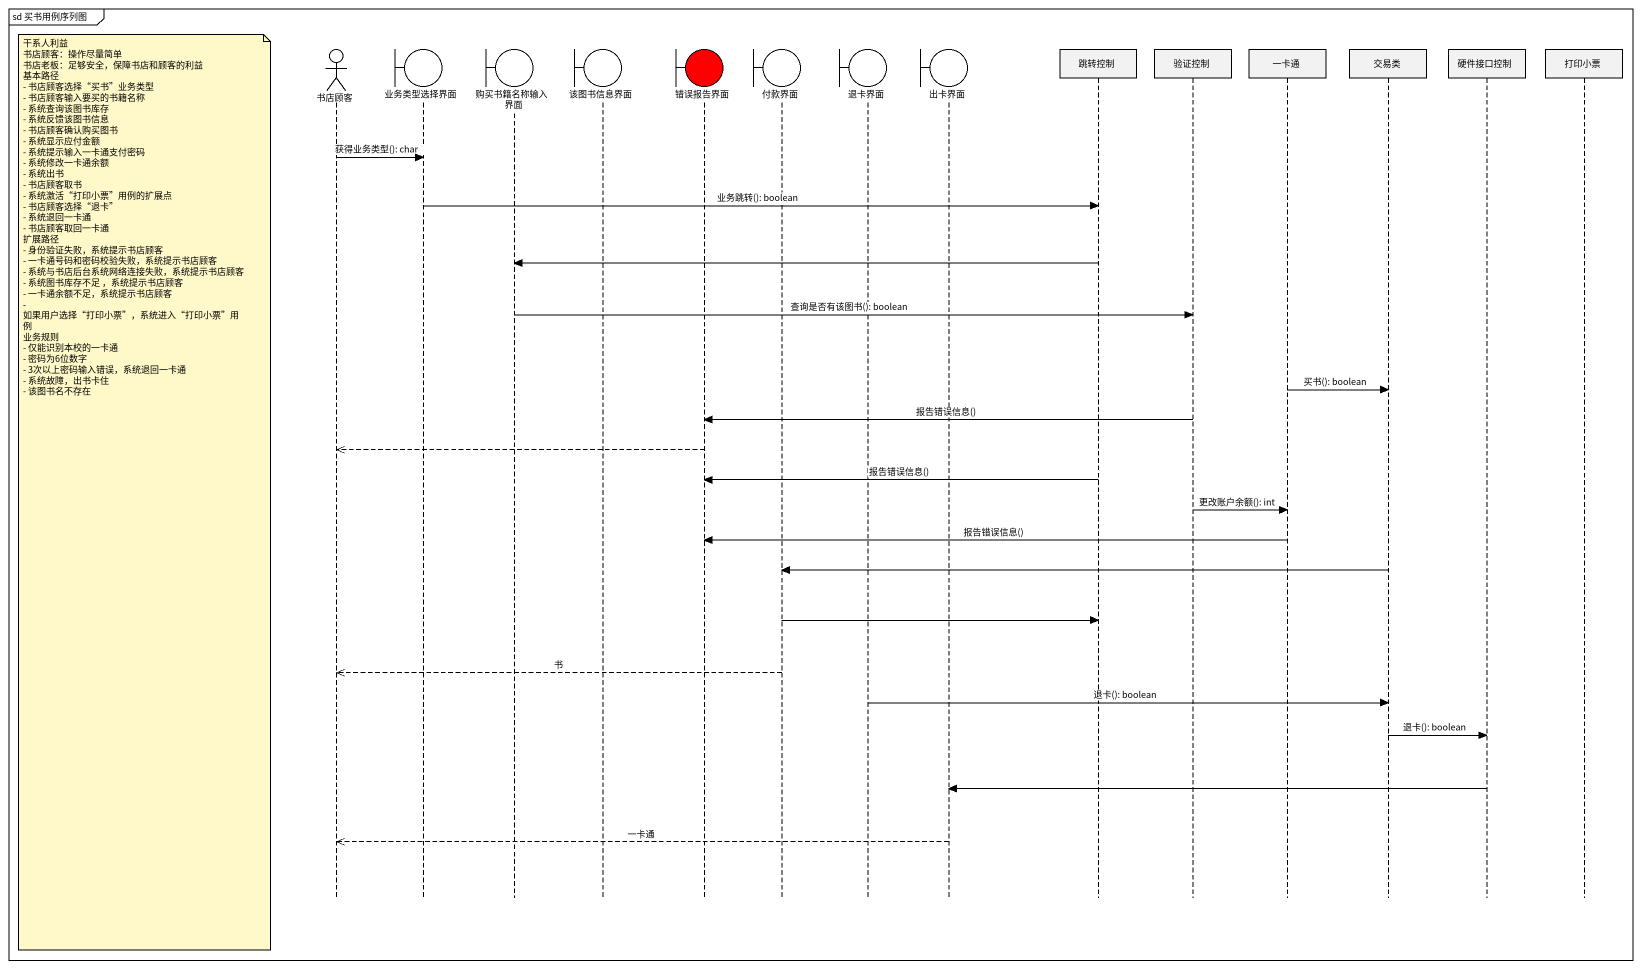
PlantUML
@startuml
mainframe sd 买书用例序列图
hide footbox
actor 书店顾客
boundary 业务类型选择界面
boundary 购买书籍名称输入界面
boundary 该图书信息界面
boundary 错误报告界面 #FF0000
boundary 付款界面
boundary 退卡界面
boundary 出卡界面
participant 跳转控制
participant 验证控制
participant 一卡通
participant 交易类
participant 硬件接口控制
participant 打印小票

书店顾客 -> 业务类型选择界面 : 获得业务类型(): char
业务类型选择界面 -> 跳转控制 : 业务跳转(): boolean
跳转控制 -> 购买书籍名称输入界面
购买书籍名称输入界面 -> 验证控制 : 查询是否有该图书(): boolean
一卡通 -> 交易类 : 买书(): boolean
验证控制 -> 错误报告界面 : 报告错误信息()
错误报告界面 -->> 书店顾客
跳转控制 -> 错误报告界面 : 报告错误信息()
note left of 书店顾客
  干系人利益
  书店顾客：操作尽量简单
  书店老板：足够安全，保障书店和顾客的利益
  基本路径
  - 书店顾客选择“买书”业务类型
  - 书店顾客输入要买的书籍名称
  - 系统查询该图书库存
  - 系统反馈该图书信息
  - 书店顾客确认购买图书
  - 系统显示应付金额
  - 系统提示输入一卡通支付密码
  - 系统修改一卡通余额
  - 系统出书
  - 书店顾客取书
  - 系统激活“打印小票”用例的扩展点
  - 书店顾客选择“退卡”
  - 系统退回一卡通
  - 书店顾客取回一卡通
  扩展路径
  - 身份验证失败，系统提示书店顾客
  - 一卡通号码和密码校验失败，系统提示书店顾客
  - 系统与书店后台系统网络连接失败，系统提示书店顾客
  - 系统图书库存不足 ，系统提示书店顾客
  - 一卡通余额不足，系统提示书店顾客
  - 如果用户选择“打印小票”，系统进入“打印小票”用例
  业务规则
  - 仅能识别本校的一卡通
  - 密码为6位数字
  - 3次以上密码输入错误，系统退回一卡通
  - 系统故障，出书卡住
  - 该图书名不存在
end note
验证控制 -> 一卡通 : 更改账户余额(): int
一卡通 -> 错误报告界面 : 报告错误信息()
交易类 -> 付款界面
付款界面 -> 跳转控制
付款界面 -->> 书店顾客 : 书
退卡界面 -> 交易类 : 退卡(): boolean
交易类 -> 硬件接口控制 : 退卡(): boolean
硬件接口控制 -> 出卡界面
出卡界面 -->> 书店顾客 : 一卡通
@enduml
